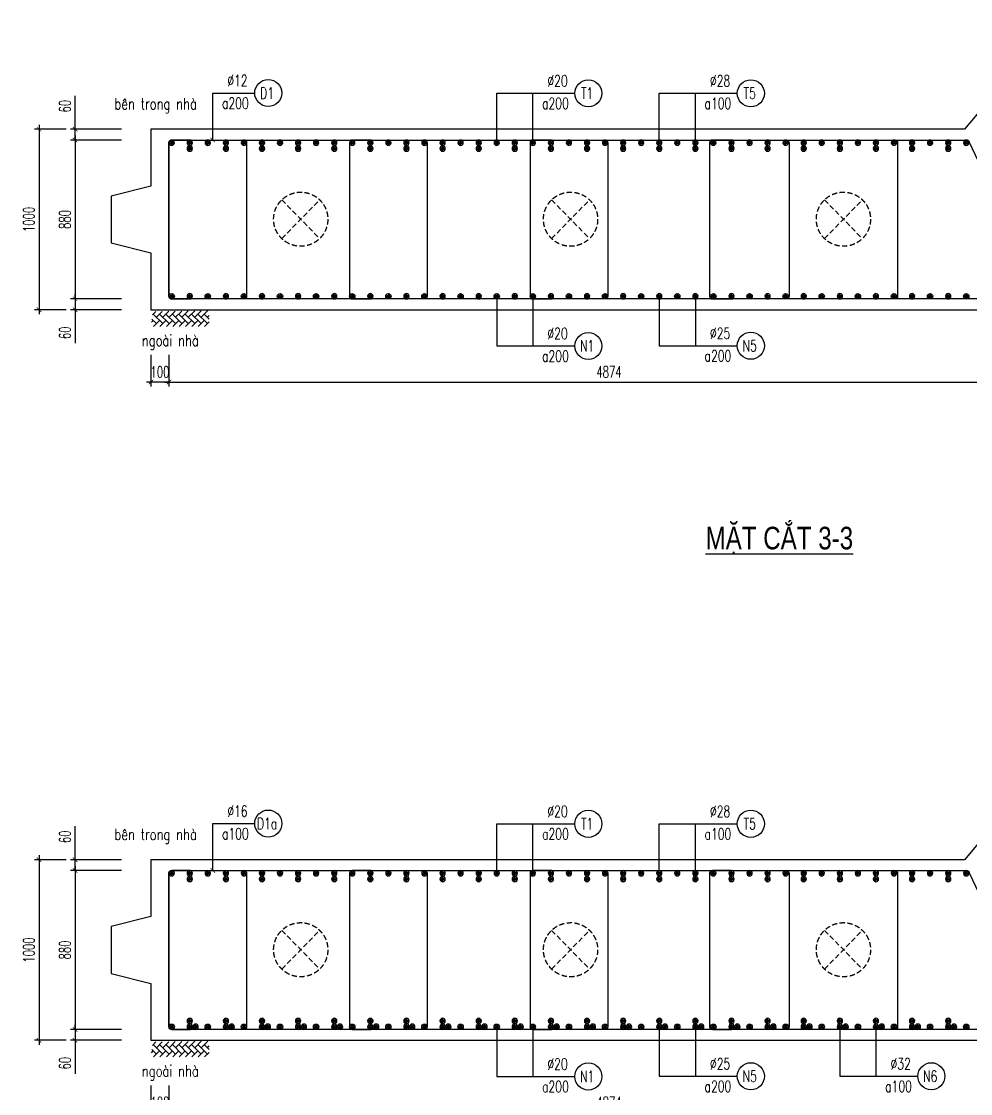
# Model space of a CAD drawing. Header units: millimetres. Extents: x -143483 to 1166745, y -1448440 to -1202244.
# Drawn here: x 1056694 to 1077720, y -1267271 to -1243528 of the extents above; entities that cross this region are included whole.
import ezdxf
from ezdxf.enums import TextEntityAlignment as Align

# ---------------------------------------------------------------- set-up
doc = ezdxf.new("R2010")
doc.units = ezdxf.units.MM
doc.header["$LTSCALE"] = 30
doc.header["$PDMODE"] = 3
doc.linetypes.add('DASHED', pattern=[19.05, 12.7, -6.35])
doc.layers.get('0').update_dxf_attribs({"lineweight": 9})
doc.layers.get('Defpoints').update_dxf_attribs({"lineweight": 9})
for name, color, linetype in [('ccu11-Cotthep', 9, 'Continuous'), ('ccu11-Dim', 8, 'Continuous'), ('ccu11-Hatch', 8, 'Continuous'), ('ccu11-Text', 31, 'Continuous'), ('ccu11-Thay', 7, 'Continuous'), ('ccu11-Thep', 4, 'Continuous'), ('ccu11-Thep doc', 4, 'Continuous'), ('ccu11-Thepdai', 6, 'Continuous'), ('Xref_ST_MBDV Cot vach 30.7.2022$0$Xref_ST_MBDV Cot vach 30.7.2022|Xref_ST_MBDV Cot vach 30.7.2022|Xref_ST_MBDV Cot vach 30.7.2022|Xref_ST_MBDV Cot vach 30.7.2022|ccu12-Thay', 7, 'Continuous')]:
    doc.layers.add(name, color=color, linetype=linetype)
doc.layers.add('ccu11-Khuat', color=9, linetype='DASHED', lineweight=30)
doc.layers.add('Vicom_thep doc', color=1, linetype='Continuous', lineweight=35)
doc.styles.add('ccu11-dim', font='vnsimli.shx', dxfattribs={"width": 0.65, "bigfont": 'bigfont.shx'})
doc.styles.add('ccu11-VnAvH-B', font='VHAVANB.TTF')
doc.styles.add('ccu11-vnsimli', font='vnsimli.shx', dxfattribs={"width": 0.8, "bigfont": 'vns.shx'})
doc.styles.add('ccu11-vnsimple', font='vnsimple.shx', dxfattribs={"bigfont": 'bigfont.shx'})
doc.styles.add('ccu11_simli', font='vnsimli.shx', dxfattribs={"width": 0.8})
doc.dimstyles.new('ccu11-100', dxfattribs={"dimscale": 100, "dimtxt": 2.5, "dimasz": 1, "dimexe": 1, "dimexo": 2, "dimgap": 1, "dimtad": 1, "dimdec": 0, "dimdsep": 46, "dimtxsty": 'ccu11-dim', "dimblk": 'ARCHTICK', "dimcen": -1, "dimdle": 1, "dimclrd": 256, "dimclre": 256, "dimclrt": 3, "dimadec": 0, "dimazin": 2, "dimtfac": 0.1, "dimtdec": 0, "dimtmove": 0, "dimatfit": 1, "dimldrblk": 'ARCHTICK', "dimfxl": 0, "dimtvp": 0.833333, "dimtolj": 1, "dimtzin": 12, "dimarcsym": 0})
doc.dimstyles.new('ccu11-100x4', dxfattribs={"dimscale": 100, "dimtxt": 2.5, "dimasz": 1, "dimexe": 1, "dimexo": 2, "dimgap": 1, "dimtad": 1, "dimdec": 0, "dimlfac": 0.25, "dimdsep": 46, "dimtxsty": 'ccu11-dim', "dimblk": 'ARCHTICK', "dimcen": -1, "dimdle": 1, "dimclrd": 256, "dimclre": 256, "dimclrt": 3, "dimadec": 0, "dimazin": 2, "dimtfac": 0.1, "dimtdec": 0, "dimtmove": 0, "dimatfit": 1, "dimldrblk": 'ARCHTICK', "dimfxl": 0, "dimtvp": 0.833333, "dimtolj": 1, "dimtzin": 12, "dimarcsym": 0})

# ---------------------------------------------------------------- blocks, each defined once
blk = doc.blocks.new('_ARCHTICK')
at = {"color": 0, "linetype": 'ByBlock', "const_width": 0.15}
blk.add_lwpolyline([(-0.5, -0.5), (0.5, 0.5)], dxfattribs=at)
blk = doc.blocks.new('*D3239')
at = {"layer": 'ccu11-Dim', "linetype": 'ByBlock', "lineweight": -2, "ltscale": 30, "transparency": 16777216}
for p, q in [((1057883, -1245914), (1057883, -1245175)), ((1058911, -1245914), (1057783, -1245914)), ((1057883, -1246154), (1057883, -1245914)), ((1058911, -1246154), (1057783, -1246154)), ((1057883, -1246154), (1057883, -1246254))]:
    blk.add_line(p, q, dxfattribs=at)
at = {"layer": 'Defpoints', "color": 0, "linetype": 'ByBlock', "ltscale": 30, "transparency": 16777216}
for p in [(1059111, -1245914), (1057883, -1246154), (1059111, -1246154)]:
    blk.add_point(p, dxfattribs=at)
at = {"layer": 'ccu11-Dim', "linetype": 'ByBlock', "lineweight": -2, "ltscale": 30, "transparency": 16777216, "xscale": 100, "yscale": 100, "zscale": 100}
for p, rotation in [((1057883, -1245914), 270), ((1057883, -1246154), 90)]:
    blk.add_blockref('_ARCHTICK', p, dxfattribs=dict(at, rotation=rotation))
at = {"layer": 'ccu11-Dim', "color": 3, "linetype": 'ByBlock', "ltscale": 30, "transparency": 16777216, "insert": (1057658, -1245406), "char_height": 250, "attachment_point": 5, "rotation": 90, "style": 'ccu11-dim'}
blk.add_mtext('\\A1;60', dxfattribs=at)
blk = doc.blocks.new('*D3240')
at = {"layer": 'ccu11-Dim', "linetype": 'ByBlock', "lineweight": -2, "ltscale": 30, "transparency": 16777216}
for p, q in [((1058911, -1246154), (1057783, -1246154)), ((1057883, -1246054), (1057883, -1249774)), ((1058911, -1249674), (1057783, -1249674))]:
    blk.add_line(p, q, dxfattribs=at)
at = {"layer": 'Defpoints', "color": 0, "linetype": 'ByBlock', "ltscale": 30, "transparency": 16777216}
for p in [(1059111, -1246154), (1057883, -1249674), (1059111, -1249674)]:
    blk.add_point(p, dxfattribs=at)
at = {"layer": 'ccu11-Dim', "linetype": 'ByBlock', "lineweight": -2, "ltscale": 30, "transparency": 16777216, "xscale": 100, "yscale": 100, "zscale": 100}
for p, rotation in [((1057883, -1246154), 90), ((1057883, -1249674), 270)]:
    blk.add_blockref('_ARCHTICK', p, dxfattribs=dict(at, rotation=rotation))
at = {"layer": 'ccu11-Dim', "color": 3, "linetype": 'ByBlock', "ltscale": 30, "transparency": 16777216, "insert": (1057658, -1247914), "char_height": 250, "attachment_point": 5, "rotation": 90, "style": 'ccu11-dim'}
blk.add_mtext('\\A1;880', dxfattribs=at)
blk = doc.blocks.new('*D3241')
at = {"layer": 'ccu11-Dim', "linetype": 'ByBlock', "lineweight": -2, "ltscale": 30, "transparency": 16777216}
for p, q in [((1057883, -1249674), (1057883, -1249574)), ((1058911, -1249674), (1057783, -1249674)), ((1057883, -1249674), (1057883, -1249914)), ((1058911, -1249914), (1057783, -1249914)), ((1057883, -1249914), (1057883, -1250654))]:
    blk.add_line(p, q, dxfattribs=at)
at = {"layer": 'Defpoints', "color": 0, "linetype": 'ByBlock', "ltscale": 30, "transparency": 16777216}
for p in [(1057883, -1249674), (1059111, -1249674), (1059111, -1249914)]:
    blk.add_point(p, dxfattribs=at)
at = {"layer": 'ccu11-Dim', "linetype": 'ByBlock', "lineweight": -2, "ltscale": 30, "transparency": 16777216, "xscale": 100, "yscale": 100, "zscale": 100}
for p, rotation in [((1057883, -1249674), 270), ((1057883, -1249914), 90)]:
    blk.add_blockref('_ARCHTICK', p, dxfattribs=dict(at, rotation=rotation))
at = {"layer": 'ccu11-Dim', "color": 3, "linetype": 'ByBlock', "ltscale": 30, "transparency": 16777216, "insert": (1057658, -1250422), "char_height": 250, "attachment_point": 5, "rotation": 90, "style": 'ccu11-dim'}
blk.add_mtext('\\A1;60', dxfattribs=at)
blk = doc.blocks.new('*D3242')
at = {"layer": 'ccu11-Dim', "linetype": 'ByBlock', "lineweight": -2, "ltscale": 30, "transparency": 16777216}
for p, q in [((1057683, -1245914), (1056983, -1245914)), ((1057083, -1245814), (1057083, -1250014)), ((1057683, -1249914), (1056983, -1249914))]:
    blk.add_line(p, q, dxfattribs=at)
at = {"layer": 'Defpoints', "color": 0, "linetype": 'ByBlock', "ltscale": 30, "transparency": 16777216}
for p in [(1057883, -1245914), (1057083, -1249914), (1057883, -1249914)]:
    blk.add_point(p, dxfattribs=at)
at = {"layer": 'ccu11-Dim', "linetype": 'ByBlock', "lineweight": -2, "ltscale": 30, "transparency": 16777216, "xscale": 100, "yscale": 100, "zscale": 100}
for p, rotation in [((1057083, -1245914), 90), ((1057083, -1249914), 270)]:
    blk.add_blockref('_ARCHTICK', p, dxfattribs=dict(at, rotation=rotation))
at = {"layer": 'ccu11-Dim', "color": 3, "linetype": 'ByBlock', "ltscale": 30, "transparency": 16777216, "insert": (1056858, -1247914), "char_height": 250, "attachment_point": 5, "rotation": 90, "style": 'ccu11-dim'}
blk.add_mtext('\\A1;1000', dxfattribs=at)
blk = doc.blocks.new('MCT')
at = {"ltscale": 0.005}
for p, q in [((-0.49, 0), (0.49, 0)), ((0.35, -0.35), (-0.35, 0.35)), ((-0.35, -0.35), (0.35, 0.35)), ((0, -0.49), (0, 0.49))]:
    blk.add_line(p, q, dxfattribs=at)
blk.add_circle((0, 0), 0.492, dxfattribs=at)
blk = doc.blocks.new('*U1257')
at = {"layer": 'ccu11-Thep doc', "xscale": -121.9200000001001, "yscale": 121.9200000001001, "zscale": 121.92, "rotation": 270}
blk.add_blockref('MCT', (0, 0), dxfattribs=at)
blk = doc.blocks.new('*U1258')
at = {"layer": 'ccu11-Thep doc', "color": 0, "linetype": 'ByBlock', "lineweight": -2, "transparency": 16777216}
for p in [(0, 0), (800, 0), (1600, 0), (2400, 0), (3200, 0), (4000, 0), (4800, 0), (5600, 0), (6400, 0), (7200, 0), (8000, 0), (8800, 0), (9600, 0), (10400, 0), (11200, 0), (12000, 0), (12800, 0), (13600, 0), (14400, 0), (15200, 0), (16000, 0), (16800, 0), (17600, 0)]:
    blk.add_blockref('*U1257', p, dxfattribs=at)
blk = doc.blocks.new('*U1261')
at = {"layer": 'ccu11-Thep doc', "xscale": -121.9200000001001, "yscale": 121.9200000001001, "zscale": 121.92, "rotation": 270}
blk.add_blockref('MCT', (0, 0), dxfattribs=at)
blk = doc.blocks.new('*U1262')
at = {"layer": 'ccu11-Thep doc', "color": 0, "linetype": 'ByBlock', "lineweight": -2, "transparency": 16777216}
for p in [(0, 0), (800, 0), (1600, 0), (2400, 0), (3200, 0), (4000, 0), (4800, 0), (5600, 0), (6400, 0), (7200, 0), (8000, 0), (8800, 0), (9600, 0), (10400, 0), (11200, 0), (12000, 0), (12800, 0), (13600, 0), (14400, 0), (15200, 0), (16000, 0), (16800, 0), (17600, 0), (18400, 0), (19200, 0)]:
    blk.add_blockref('*U1261', p, dxfattribs=at)
blk = doc.blocks.new('*D3247')
at = {"layer": 'ccu11-Dim', "linetype": 'ByBlock', "lineweight": -2, "ltscale": 30, "transparency": 16777216}
for p, q in [((1059962, -1250914), (1059962, -1251614)), ((1079458, -1250914), (1079458, -1251614)), ((1059862, -1251514), (1079558, -1251514))]:
    blk.add_line(p, q, dxfattribs=at)
at = {"layer": 'Defpoints', "color": 0, "linetype": 'ByBlock', "ltscale": 30, "transparency": 16777216}
for p in [(1059962, -1250714), (1079458, -1250714), (1079458, -1251514)]:
    blk.add_point(p, dxfattribs=at)
at = {"layer": 'ccu11-Dim', "linetype": 'ByBlock', "lineweight": -2, "ltscale": 30, "transparency": 16777216, "xscale": 100, "yscale": 100, "zscale": 100, "rotation": 180}
blk.add_blockref('_ARCHTICK', (1059962, -1251514), dxfattribs=at)
at = {"layer": 'ccu11-Dim', "linetype": 'ByBlock', "lineweight": -2, "ltscale": 30, "transparency": 16777216, "xscale": 100, "yscale": 100, "zscale": 100}
blk.add_blockref('_ARCHTICK', (1079458, -1251514), dxfattribs=at)
at = {"layer": 'ccu11-Dim', "color": 3, "linetype": 'ByBlock', "ltscale": 30, "transparency": 16777216, "insert": (1069710, -1251289), "char_height": 250, "attachment_point": 5, "style": 'ccu11-dim'}
blk.add_mtext('\\A1;4874', dxfattribs=at)
blk = doc.blocks.new('*D3248')
at = {"layer": 'ccu11-Dim', "linetype": 'ByBlock', "lineweight": -2, "ltscale": 30, "transparency": 16777216}
for p, q in [((1059562, -1250914), (1059562, -1251614)), ((1059962, -1250914), (1059962, -1251614)), ((1059562, -1251514), (1059462, -1251514)), ((1059962, -1251514), (1059562, -1251514)), ((1059962, -1251514), (1060062, -1251514))]:
    blk.add_line(p, q, dxfattribs=at)
at = {"layer": 'Defpoints', "color": 0, "linetype": 'ByBlock', "ltscale": 30, "transparency": 16777216}
for p in [(1059562, -1250714), (1059962, -1250714), (1059562, -1251514)]:
    blk.add_point(p, dxfattribs=at)
at = {"layer": 'ccu11-Dim', "linetype": 'ByBlock', "lineweight": -2, "ltscale": 30, "transparency": 16777216, "xscale": 100, "yscale": 100, "zscale": 100}
blk.add_blockref('_ARCHTICK', (1059562, -1251514), dxfattribs=at)
at = {"layer": 'ccu11-Dim', "linetype": 'ByBlock', "lineweight": -2, "ltscale": 30, "transparency": 16777216, "xscale": 100, "yscale": 100, "zscale": 100, "rotation": 180}
blk.add_blockref('_ARCHTICK', (1059962, -1251514), dxfattribs=at)
at = {"layer": 'ccu11-Dim', "color": 3, "linetype": 'ByBlock', "ltscale": 30, "transparency": 16777216, "insert": (1059762, -1251289), "char_height": 250, "attachment_point": 5, "style": 'ccu11-dim'}
blk.add_mtext('\\A1;100', dxfattribs=at)
blk = doc.blocks.new('SHD')
at = {"layer": 'ccu11-Cotthep'}
blk.add_circle((300, 0), 300, dxfattribs=at)
at = {"layer": 'ccu11-Cotthep', "color": 31, "style": 'ccu11_simli', "width": 0.8}
blk.add_attdef('DK', text='', height=250, dxfattribs=at).set_placement((-101, 65), align=Align.BOTTOM_RIGHT)
blk.add_attdef('KH', text='', height=250, dxfattribs=at).set_placement((300, 0), align=Align.MIDDLE)
blk.add_attdef('KC', text='', height=250, dxfattribs=at).set_placement((-101, -142), align=Align.TOP_RIGHT)
blk = doc.blocks.new('ccu11_block_thep')
at = {"layer": 'ccu11-Thep', "color": 3}
for p, q in [((-0.4, 0), (0.4, 0)), ((-0.28, 0.28), (0.28, -0.28)), ((0.28, 0.28), (-0.28, -0.28)), ((0, 0.4), (0, -0.4))]:
    blk.add_line(p, q, dxfattribs=at)
at = {"layer": 'ccu11-Thep', "color": 1, "const_width": 0.0667}
blk.add_lwpolyline([(-0.4, 0, 1), (0.4, 0, 1), (-0.4, 0, 1)], format="xyb", dxfattribs=at)
at = {"layer": 'ccu11-Thep', "color": 1}
blk.add_circle((0, 0), 0.4, dxfattribs=at)
blk = doc.blocks.new('*U1287')
at = {"layer": 'Vicom_thep doc', "xscale": -150, "yscale": 150, "zscale": 150, "rotation": 180}
blk.add_blockref('ccu11_block_thep', (0, 0), dxfattribs=at)
blk = doc.blocks.new('*U1288')
at = {"layer": 'ccu11-Thep doc', "color": 0, "linetype": 'ByBlock', "lineweight": -2, "transparency": 16777216}
for p in [(0, 0), (800, 0), (1600, 0), (2400, 0), (3200, 0), (4000, 0), (4800, 0), (5600, 0), (6400, 0), (7200, 0), (8000, 0), (8800, 0), (9600, 0), (10400, 0), (11200, 0), (12000, 0), (12800, 0), (13600, 0), (14400, 0), (15200, 0), (16000, 0), (16800, 0)]:
    blk.add_blockref('*U1287', p, dxfattribs=at)
blk = doc.blocks.new('*U1285')
at = {"layer": 'Vicom_thep doc', "xscale": -150, "yscale": 150, "zscale": 150, "rotation": 180}
blk.add_blockref('ccu11_block_thep', (0, 0), dxfattribs=at)
blk = doc.blocks.new('*U1286')
at = {"layer": 'ccu11-Thep doc', "color": 0, "linetype": 'ByBlock', "lineweight": -2, "transparency": 16777216}
for p in [(0, 0), (800, 0), (1600, 0), (2400, 0), (3200, 0), (4000, 0), (4800, 0), (5600, 0), (6400, 0), (7200, 0), (8000, 0), (8800, 0), (9600, 0), (10400, 0), (11200, 0), (12000, 0), (12800, 0), (13600, 0), (14400, 0), (15200, 0), (16000, 0), (16800, 0), (17600, 0), (18400, 0)]:
    blk.add_blockref('*U1285', p, dxfattribs=at)
blk = doc.blocks.new('*D3277')
at = {"layer": 'ccu11-Dim', "linetype": 'ByBlock', "lineweight": -2, "ltscale": 30, "transparency": 16777216}
for p, q in [((1057883, -1262092), (1057883, -1261352)), ((1058911, -1262092), (1057783, -1262092)), ((1057883, -1262332), (1057883, -1262092)), ((1058911, -1262332), (1057783, -1262332)), ((1057883, -1262332), (1057883, -1262432))]:
    blk.add_line(p, q, dxfattribs=at)
at = {"layer": 'Defpoints', "color": 0, "linetype": 'ByBlock', "ltscale": 30, "transparency": 16777216}
for p in [(1059111, -1262092), (1057883, -1262332), (1059111, -1262332)]:
    blk.add_point(p, dxfattribs=at)
at = {"layer": 'ccu11-Dim', "linetype": 'ByBlock', "lineweight": -2, "ltscale": 30, "transparency": 16777216, "xscale": 100, "yscale": 100, "zscale": 100}
for p, rotation in [((1057883, -1262092), 270), ((1057883, -1262332), 90)]:
    blk.add_blockref('_ARCHTICK', p, dxfattribs=dict(at, rotation=rotation))
at = {"layer": 'ccu11-Dim', "color": 3, "linetype": 'ByBlock', "ltscale": 30, "transparency": 16777216, "insert": (1057658, -1261584), "char_height": 250, "attachment_point": 5, "rotation": 90, "style": 'ccu11-dim'}
blk.add_mtext('\\A1;60', dxfattribs=at)
blk = doc.blocks.new('*D3278')
at = {"layer": 'ccu11-Dim', "linetype": 'ByBlock', "lineweight": -2, "ltscale": 30, "transparency": 16777216}
for p, q in [((1058911, -1262332), (1057783, -1262332)), ((1057883, -1262232), (1057883, -1265952)), ((1058911, -1265852), (1057783, -1265852))]:
    blk.add_line(p, q, dxfattribs=at)
at = {"layer": 'Defpoints', "color": 0, "linetype": 'ByBlock', "ltscale": 30, "transparency": 16777216}
for p in [(1059111, -1262332), (1057883, -1265852), (1059111, -1265852)]:
    blk.add_point(p, dxfattribs=at)
at = {"layer": 'ccu11-Dim', "linetype": 'ByBlock', "lineweight": -2, "ltscale": 30, "transparency": 16777216, "xscale": 100, "yscale": 100, "zscale": 100}
for p, rotation in [((1057883, -1262332), 90), ((1057883, -1265852), 270)]:
    blk.add_blockref('_ARCHTICK', p, dxfattribs=dict(at, rotation=rotation))
at = {"layer": 'ccu11-Dim', "color": 3, "linetype": 'ByBlock', "ltscale": 30, "transparency": 16777216, "insert": (1057658, -1264092), "char_height": 250, "attachment_point": 5, "rotation": 90, "style": 'ccu11-dim'}
blk.add_mtext('\\A1;880', dxfattribs=at)
blk = doc.blocks.new('*D3279')
at = {"layer": 'ccu11-Dim', "linetype": 'ByBlock', "lineweight": -2, "ltscale": 30, "transparency": 16777216}
for p, q in [((1058911, -1265852), (1057783, -1265852)), ((1057883, -1265852), (1057883, -1265752)), ((1057883, -1265852), (1057883, -1266092)), ((1058911, -1266092), (1057783, -1266092)), ((1057883, -1266092), (1057883, -1266832))]:
    blk.add_line(p, q, dxfattribs=at)
at = {"layer": 'Defpoints', "color": 0, "linetype": 'ByBlock', "ltscale": 30, "transparency": 16777216}
for p in [(1057883, -1265852), (1059111, -1265852), (1059111, -1266092)]:
    blk.add_point(p, dxfattribs=at)
at = {"layer": 'ccu11-Dim', "linetype": 'ByBlock', "lineweight": -2, "ltscale": 30, "transparency": 16777216, "xscale": 100, "yscale": 100, "zscale": 100}
for p, rotation in [((1057883, -1265852), 270), ((1057883, -1266092), 90)]:
    blk.add_blockref('_ARCHTICK', p, dxfattribs=dict(at, rotation=rotation))
at = {"layer": 'ccu11-Dim', "color": 3, "linetype": 'ByBlock', "ltscale": 30, "transparency": 16777216, "insert": (1057658, -1266600), "char_height": 250, "attachment_point": 5, "rotation": 90, "style": 'ccu11-dim'}
blk.add_mtext('\\A1;60', dxfattribs=at)
blk = doc.blocks.new('*D3280')
at = {"layer": 'ccu11-Dim', "linetype": 'ByBlock', "lineweight": -2, "ltscale": 30, "transparency": 16777216}
for p, q in [((1057683, -1262092), (1056983, -1262092)), ((1057083, -1261992), (1057083, -1266192)), ((1057683, -1266092), (1056983, -1266092))]:
    blk.add_line(p, q, dxfattribs=at)
at = {"layer": 'Defpoints', "color": 0, "linetype": 'ByBlock', "ltscale": 30, "transparency": 16777216}
for p in [(1057883, -1262092), (1057083, -1266092), (1057883, -1266092)]:
    blk.add_point(p, dxfattribs=at)
at = {"layer": 'ccu11-Dim', "linetype": 'ByBlock', "lineweight": -2, "ltscale": 30, "transparency": 16777216, "xscale": 100, "yscale": 100, "zscale": 100}
for p, rotation in [((1057083, -1262092), 90), ((1057083, -1266092), 270)]:
    blk.add_blockref('_ARCHTICK', p, dxfattribs=dict(at, rotation=rotation))
at = {"layer": 'ccu11-Dim', "color": 3, "linetype": 'ByBlock', "ltscale": 30, "transparency": 16777216, "insert": (1056858, -1264092), "char_height": 250, "attachment_point": 5, "rotation": 90, "style": 'ccu11-dim'}
blk.add_mtext('\\A1;1000', dxfattribs=at)
blk = doc.blocks.new('*U1279')
at = {"layer": 'ccu11-Thep doc', "xscale": -121.9200000001001, "yscale": 121.9200000001001, "zscale": 121.92, "rotation": 270}
blk.add_blockref('MCT', (0, 0), dxfattribs=at)
blk = doc.blocks.new('*U1280')
at = {"layer": 'ccu11-Thep doc', "color": 0, "linetype": 'ByBlock', "lineweight": -2, "transparency": 16777216}
for p in [(0, 0), (800, 0), (1600, 0), (2400, 0), (3200, 0), (4000, 0), (4800, 0), (5600, 0), (6400, 0), (7200, 0), (8000, 0), (8800, 0), (9600, 0), (10400, 0), (11200, 0), (12000, 0), (12800, 0), (13600, 0), (14400, 0), (15200, 0), (16000, 0), (16800, 0), (17600, 0)]:
    blk.add_blockref('*U1279', p, dxfattribs=at)
blk = doc.blocks.new('*U1283')
at = {"layer": 'ccu11-Thep doc', "xscale": -121.9200000001001, "yscale": 121.9200000001001, "zscale": 121.92, "rotation": 270}
blk.add_blockref('MCT', (0, 0), dxfattribs=at)
blk = doc.blocks.new('*U1284')
at = {"layer": 'ccu11-Thep doc', "color": 0, "linetype": 'ByBlock', "lineweight": -2, "transparency": 16777216}
for p in [(0, 0), (800, 0), (1600, 0), (2400, 0), (3200, 0), (4000, 0), (4800, 0), (5600, 0), (6400, 0), (7200, 0), (8000, 0), (8800, 0), (9600, 0), (10400, 0), (11200, 0), (12000, 0), (12800, 0), (13600, 0), (14400, 0), (15200, 0), (16000, 0), (16800, 0), (17600, 0), (18400, 0), (19200, 0)]:
    blk.add_blockref('*U1283', p, dxfattribs=at)
blk = doc.blocks.new('*D3285')
at = {"layer": 'ccu11-Dim', "linetype": 'ByBlock', "lineweight": -2, "ltscale": 30, "transparency": 16777216}
for p, q in [((1059962, -1267092), (1059962, -1267792)), ((1079458, -1267092), (1079458, -1267792)), ((1059862, -1267692), (1079558, -1267692))]:
    blk.add_line(p, q, dxfattribs=at)
at = {"layer": 'Defpoints', "color": 0, "linetype": 'ByBlock', "ltscale": 30, "transparency": 16777216}
for p in [(1059962, -1266892), (1079458, -1266892), (1079458, -1267692)]:
    blk.add_point(p, dxfattribs=at)
at = {"layer": 'ccu11-Dim', "linetype": 'ByBlock', "lineweight": -2, "ltscale": 30, "transparency": 16777216, "xscale": 100, "yscale": 100, "zscale": 100, "rotation": 180}
blk.add_blockref('_ARCHTICK', (1059962, -1267692), dxfattribs=at)
at = {"layer": 'ccu11-Dim', "linetype": 'ByBlock', "lineweight": -2, "ltscale": 30, "transparency": 16777216, "xscale": 100, "yscale": 100, "zscale": 100}
blk.add_blockref('_ARCHTICK', (1079458, -1267692), dxfattribs=at)
at = {"layer": 'ccu11-Dim', "color": 3, "linetype": 'ByBlock', "ltscale": 30, "transparency": 16777216, "insert": (1069710, -1267467), "char_height": 250, "attachment_point": 5, "style": 'ccu11-dim'}
blk.add_mtext('\\A1;4874', dxfattribs=at)
blk = doc.blocks.new('*D3286')
at = {"layer": 'ccu11-Dim', "linetype": 'ByBlock', "lineweight": -2, "ltscale": 30, "transparency": 16777216}
for p, q in [((1059562, -1267092), (1059562, -1267792)), ((1059962, -1267092), (1059962, -1267792)), ((1059562, -1267692), (1059462, -1267692)), ((1059962, -1267692), (1059562, -1267692)), ((1059962, -1267692), (1060062, -1267692))]:
    blk.add_line(p, q, dxfattribs=at)
at = {"layer": 'Defpoints', "color": 0, "linetype": 'ByBlock', "ltscale": 30, "transparency": 16777216}
for p in [(1059562, -1266892), (1059962, -1266892), (1059562, -1267692)]:
    blk.add_point(p, dxfattribs=at)
at = {"layer": 'ccu11-Dim', "linetype": 'ByBlock', "lineweight": -2, "ltscale": 30, "transparency": 16777216, "xscale": 100, "yscale": 100, "zscale": 100}
blk.add_blockref('_ARCHTICK', (1059562, -1267692), dxfattribs=at)
at = {"layer": 'ccu11-Dim', "linetype": 'ByBlock', "lineweight": -2, "ltscale": 30, "transparency": 16777216, "xscale": 100, "yscale": 100, "zscale": 100, "rotation": 180}
blk.add_blockref('_ARCHTICK', (1059962, -1267692), dxfattribs=at)
at = {"layer": 'ccu11-Dim', "color": 3, "linetype": 'ByBlock', "ltscale": 30, "transparency": 16777216, "insert": (1059762, -1267467), "char_height": 250, "attachment_point": 5, "style": 'ccu11-dim'}
blk.add_mtext('\\A1;100', dxfattribs=at)
blk = doc.blocks.new('*U1275')
at = {"layer": 'Vicom_thep doc', "xscale": -150, "yscale": 150, "zscale": 150, "rotation": 180}
blk.add_blockref('ccu11_block_thep', (0, 0), dxfattribs=at)
blk = doc.blocks.new('*U1276')
at = {"layer": 'ccu11-Thep doc', "color": 0, "linetype": 'ByBlock', "lineweight": -2, "transparency": 16777216}
for p in [(0, 0), (800, 0), (1600, 0), (2400, 0), (3200, 0), (4000, 0), (4800, 0), (5600, 0), (6400, 0), (7200, 0), (8000, 0), (8800, 0), (9600, 0), (10400, 0), (11200, 0), (12000, 0), (12800, 0), (13600, 0), (14400, 0), (15200, 0), (16000, 0), (16800, 0)]:
    blk.add_blockref('*U1275', p, dxfattribs=at)
blk = doc.blocks.new('*U1273')
at = {"layer": 'Vicom_thep doc', "xscale": -150, "yscale": 150, "zscale": 150, "rotation": 180}
blk.add_blockref('ccu11_block_thep', (0, 0), dxfattribs=at)
blk = doc.blocks.new('*U1274')
at = {"layer": 'ccu11-Thep doc', "color": 0, "linetype": 'ByBlock', "lineweight": -2, "transparency": 16777216}
for p in [(0, 0), (800, 0), (1600, 0), (2400, 0), (3200, 0), (4000, 0), (4800, 0), (5600, 0), (6400, 0), (7200, 0), (8000, 0), (8800, 0), (9600, 0), (10400, 0), (11200, 0), (12000, 0), (12800, 0), (13600, 0), (14400, 0), (15200, 0), (16000, 0), (16800, 0), (17600, 0), (18400, 0)]:
    blk.add_blockref('*U1273', p, dxfattribs=at)
blk = doc.blocks.new('*U1291')
at = {"layer": 'Vicom_thep doc', "xscale": -150, "yscale": 150, "zscale": 150, "rotation": 180}
blk.add_blockref('ccu11_block_thep', (0, 0), dxfattribs=at)
blk = doc.blocks.new('*U1292')
at = {"layer": 'ccu11-Thep doc', "color": 0, "linetype": 'ByBlock', "lineweight": -2, "transparency": 16777216}
for p in [(0, 0), (800, 0), (1600, 0), (2400, 0), (3200, 0), (4000, 0), (4800, 0), (5600, 0), (6400, 0), (7200, 0), (8000, 0), (8800, 0), (9600, 0), (10400, 0), (11200, 0), (12000, 0), (12800, 0), (13600, 0), (14400, 0), (15200, 0), (16000, 0), (16800, 0)]:
    blk.add_blockref('*U1291', p, dxfattribs=at)
blk = doc.blocks.new('*U1295')
at = {"layer": 'Vicom_thep doc', "xscale": -150, "yscale": 150, "zscale": 150, "rotation": 180}
blk.add_blockref('ccu11_block_thep', (0, 0), dxfattribs=at)
blk = doc.blocks.new('*U1296')
at = {"layer": 'ccu11-Thep doc', "color": 0, "linetype": 'ByBlock', "lineweight": -2, "transparency": 16777216}
for p in [(0, 0), (800, 0), (1600, 0), (2400, 0), (3200, 0), (4000, 0), (4800, 0), (5600, 0), (6400, 0), (7200, 0), (8000, 0), (8800, 0), (9600, 0), (10400, 0), (11200, 0), (12000, 0), (12800, 0), (13600, 0), (14400, 0), (15200, 0), (16000, 0), (16800, 0)]:
    blk.add_blockref('*U1295', p, dxfattribs=at)
blk = doc.blocks.new('*U2213')
at = {"layer": 'Vicom_thep doc', "xscale": -150, "yscale": 150, "zscale": 150, "rotation": 180}
blk.add_blockref('ccu11_block_thep', (0, 0), dxfattribs=at)
blk = doc.blocks.new('*U2214')
at = {"layer": 'ccu11-Thep doc', "color": 0, "linetype": 'ByBlock', "lineweight": -2, "transparency": 16777216}
for p in [(0, 0), (800, 0), (1600, 0), (2400, 0), (3200, 0), (4000, 0), (4800, 0), (5600, 0), (6400, 0), (7200, 0), (8000, 0), (8800, 0), (9600, 0), (10400, 0), (11200, 0), (12000, 0), (12800, 0), (13600, 0), (14400, 0), (15200, 0), (16000, 0), (16800, 0), (17600, 0), (18400, 0)]:
    blk.add_blockref('*U2213', p, dxfattribs=at)
blk = doc.blocks.new('*U2215')
at = {"layer": 'Vicom_thep doc', "xscale": -150, "yscale": 150, "zscale": 150, "rotation": 180}
blk.add_blockref('ccu11_block_thep', (0, 0), dxfattribs=at)
blk = doc.blocks.new('*U2216')
at = {"layer": 'ccu11-Thep doc', "color": 0, "linetype": 'ByBlock', "lineweight": -2, "transparency": 16777216}
for p in [(0, 0), (800, 0), (1600, 0), (2400, 0), (3200, 0), (4000, 0), (4800, 0), (5600, 0), (6400, 0), (7200, 0), (8000, 0), (8800, 0), (9600, 0), (10400, 0), (11200, 0), (12000, 0), (12800, 0), (13600, 0), (14400, 0), (15200, 0), (16000, 0), (16800, 0), (17600, 0), (18400, 0)]:
    blk.add_blockref('*U2215', p, dxfattribs=at)

msp = doc.modelspace()

# ---------------------------------------------------------------- hatches: boundary and pattern name
at = {"layer": 'ccu11-Hatch', "ltscale": 10}
h = msp.add_hatch(dxfattribs=at)
h.set_pattern_fill('AR-HBONE', color=256, scale=25, angle=270, style=0)
h.set_pattern_definition([(45, (-2193432.22, 526173.13), (141.4213562, 4e-14), [300, -100]), (315, (-2193361.51, 526243.84), (141.4213562, 4e-14), [300, -100])])
h.paths.add_polyline_path([(1060854.77, -1249930.34), (1060854.77, -1250283.06), (1059562.41, -1250283.06), (1059605.27, -1249951.76)])
h = msp.add_hatch(dxfattribs=at)
h.set_pattern_fill('AR-HBONE', color=256, scale=25, angle=270, style=0)
h.set_pattern_definition([(45, (-2193432.22, 509995.3), (141.4213562, 4e-14), [300, -100]), (315, (-2193361.51, 510066.01), (141.4213562, 4e-14), [300, -100])])
h.paths.add_polyline_path([(1060854.77, -1266108.17), (1060854.77, -1266460.9), (1059562.41, -1266460.9), (1059605.27, -1266129.59)])

# ---------------------------------------------------------------- linework, layer by layer
at = {"layer": 'ccu11-Khuat', "ltscale": 0.3}
for p, q in [((1062461.51, -1247478.42), (1063299.74, -1248337.12)), ((1062461.51, -1248337.12), (1063299.74, -1247478.42)), ((1068439.41, -1247478.42), (1069277.64, -1248337.12)), ((1068439.41, -1248337.12), (1069277.64, -1247478.42)), ((1074484.24, -1247478.42), (1075322.47, -1248337.12)), ((1074484.24, -1248337.12), (1075322.47, -1247478.42)), ((1062461.51, -1263656.26), (1063299.74, -1264514.96)), ((1062461.51, -1264514.96), (1063299.74, -1263656.26)), ((1068439.41, -1263656.26), (1069277.64, -1264514.96)), ((1068439.41, -1264514.96), (1069277.64, -1263656.26)), ((1074484.24, -1263656.26), (1075322.47, -1264514.96)), ((1074484.24, -1264514.96), (1075322.47, -1263656.26))]:
    msp.add_line(p, q, dxfattribs=at)
for centre in [(1062880.62, -1247907.77), (1068858.53, -1247907.77), (1074903.35, -1247907.77), (1062880.62, -1264085.61), (1068858.53, -1264085.61), (1074903.35, -1264085.61)]:
    msp.add_circle(centre, 600, dxfattribs=at)
at = {"layer": 'ccu11-Thay'}
for p, q in [((1059562.41, -1245914.13), (1059562.41, -1247174.13)), ((1059562.41, -1247174.13), (1058682.65, -1247394.13)), ((1058682.65, -1247394.13), (1058682.65, -1248434.13)), ((1058682.65, -1248434.13), (1059562.41, -1248654.13)), ((1059562.41, -1248654.13), (1059562.41, -1249914.13)), ((1059562.41, -1262091.97), (1059562.41, -1263351.97)), ((1059562.41, -1263351.97), (1058682.65, -1263571.97)), ((1058682.65, -1263571.97), (1058682.65, -1264611.97)), ((1058682.65, -1264611.97), (1059562.41, -1264831.97)), ((1059562.41, -1264831.97), (1059562.41, -1266091.97))]:
    msp.add_line(p, q, dxfattribs=at)
at = {"layer": 'ccu11-Thepdai'}
for points in [[(1060442.41, -1246154.13), (1060022.41, -1246154.13, 0.41421356), (1059962.41, -1246214.13), (1059962.41, -1249614.13, 0.41421356), (1060022.41, -1249674.13), (1060442.41, -1249674.13)], [(1079260.41, -1249674.13), (1060022.41, -1249674.13, -0.41421356), (1059962.41, -1249614.13), (1059962.41, -1246204.13, -0.41421356), (1060012.41, -1246154.13), (1077640.41, -1246154.13, -0.41421356), (1077690.41, -1246204.13), (1079310.41, -1249624.13, -0.41421356), (1079260.41, -1249674.13)], [(1061202.41, -1246154.13), (1061622.41, -1246154.13, -0.41421356), (1061682.41, -1246214.13), (1061682.41, -1249614.13, -0.41421356), (1061622.41, -1249674.13), (1061202.41, -1249674.13)], [(1064442.41, -1246154.13), (1064022.41, -1246154.13, 0.41421356), (1063962.41, -1246214.13), (1063962.41, -1249614.13, 0.41421356), (1064022.41, -1249674.13), (1064442.41, -1249674.13)], [(1065202.41, -1246154.13), (1065622.41, -1246154.13, -0.41421356), (1065682.41, -1246214.13), (1065682.41, -1249614.13, -0.41421356), (1065622.41, -1249674.13), (1065202.41, -1249674.13)], [(1068442.41, -1246154.13), (1068022.41, -1246154.13, 0.41421356), (1067962.41, -1246214.13), (1067962.41, -1249614.13, 0.41421356), (1068022.41, -1249674.13), (1068442.41, -1249674.13)], [(1069202.41, -1246154.13), (1069622.41, -1246154.13, -0.41421356), (1069682.41, -1246214.13), (1069682.41, -1249614.13, -0.41421356), (1069622.41, -1249674.13), (1069202.41, -1249674.13)], [(1072419.16, -1246154.13), (1071999.16, -1246154.13, 0.41421356), (1071939.16, -1246214.13), (1071939.16, -1249614.13, 0.41421356), (1071999.16, -1249674.13), (1072419.16, -1249674.13)], [(1073218.67, -1246154.13), (1073638.67, -1246154.13, -0.41421356), (1073698.67, -1246214.13), (1073698.67, -1249614.13, -0.41421356), (1073638.67, -1249674.13), (1073218.67, -1249674.13)], [(1075622.39, -1246154.13), (1076042.39, -1246154.13, -0.41421356), (1076102.39, -1246214.13), (1076102.39, -1249614.13, -0.41421356), (1076042.39, -1249674.13), (1075622.39, -1249674.13)], [(1060442.41, -1262331.97), (1060022.41, -1262331.97, 0.41421356), (1059962.41, -1262391.97), (1059962.41, -1265791.97, 0.41421356), (1060022.41, -1265851.97), (1060442.41, -1265851.97)], [(1079260.41, -1265851.97), (1060022.41, -1265851.97, -0.41421356), (1059962.41, -1265791.97), (1059962.41, -1262381.97, -0.41421356), (1060012.41, -1262331.97), (1077640.41, -1262331.97, -0.41421356), (1077690.41, -1262381.97), (1079310.41, -1265801.97, -0.41421356), (1079260.41, -1265851.97)], [(1061202.41, -1262331.97), (1061622.41, -1262331.97, -0.41421356), (1061682.41, -1262391.97), (1061682.41, -1265791.97, -0.41421356), (1061622.41, -1265851.97), (1061202.41, -1265851.97)], [(1064442.41, -1262331.97), (1064022.41, -1262331.97, 0.41421356), (1063962.41, -1262391.97), (1063962.41, -1265791.97, 0.41421356), (1064022.41, -1265851.97), (1064442.41, -1265851.97)], [(1065202.41, -1262331.97), (1065622.41, -1262331.97, -0.41421356), (1065682.41, -1262391.97), (1065682.41, -1265791.97, -0.41421356), (1065622.41, -1265851.97), (1065202.41, -1265851.97)], [(1068442.41, -1262331.97), (1068022.41, -1262331.97, 0.41421356), (1067962.41, -1262391.97), (1067962.41, -1265791.97, 0.41421356), (1068022.41, -1265851.97), (1068442.41, -1265851.97)], [(1069202.41, -1262331.97), (1069622.41, -1262331.97, -0.41421356), (1069682.41, -1262391.97), (1069682.41, -1265791.97, -0.41421356), (1069622.41, -1265851.97), (1069202.41, -1265851.97)], [(1072419.16, -1262331.97), (1071999.16, -1262331.97, 0.41421356), (1071939.16, -1262391.97), (1071939.16, -1265791.97, 0.41421356), (1071999.16, -1265851.97), (1072419.16, -1265851.97)], [(1073218.67, -1262331.97), (1073638.67, -1262331.97, -0.41421356), (1073698.67, -1262391.97), (1073698.67, -1265791.97, -0.41421356), (1073638.67, -1265851.97), (1073218.67, -1265851.97)], [(1075622.39, -1262331.97), (1076042.39, -1262331.97, -0.41421356), (1076102.39, -1262391.97), (1076102.39, -1265791.97, -0.41421356), (1076042.39, -1265851.97), (1075622.39, -1265851.97)]]:
    msp.add_lwpolyline(points, format="xyb", dxfattribs=at)
at = {"layer": 'Xref_ST_MBDV Cot vach 30.7.2022$0$Xref_ST_MBDV Cot vach 30.7.2022|Xref_ST_MBDV Cot vach 30.7.2022|Xref_ST_MBDV Cot vach 30.7.2022|Xref_ST_MBDV Cot vach 30.7.2022|ccu12-Thay', "ltscale": 10}
for p, q in [((1088850.78, -1232404.09), (1077585.44, -1245914.13)), ((1077585.44, -1245914.13), (1059562.41, -1245914.13)), ((1088850.78, -1248581.92), (1077585.44, -1262091.97)), ((1059562.41, -1249914.13), (1079458.2, -1249914.13)), ((1077585.44, -1262091.97), (1059562.41, -1262091.97)), ((1059562.41, -1266091.97), (1079458.2, -1266091.97))]:
    msp.add_line(p, q, dxfattribs=at)

# ---------------------------------------------------------------- block references
at = {"layer": 'ccu11-Cotthep'}
ref = msp.add_blockref('SHD', (1061861.09, -1245113.78), dxfattribs=at)
ref.add_attrib('KH', 'D1', dxfattribs={"color": 31, "height": 250, "style": 'ccu11-vnsimple', "width": 0.7}).set_placement((1062136.09, -1245113.78), align=Align.MIDDLE_CENTER)
ref.add_attrib('KC', 'a200', dxfattribs={"color": 31, "height": 250, "style": 'ccu11-vnsimple', "width": 0.7}).set_placement((1061432.51, -1245213.78), align=Align.TOP_CENTER)
ref.add_attrib('DK', '`12', dxfattribs={"color": 31, "height": 250, "style": 'ccu11-vnsimple', "width": 0.7}).set_placement((1061480.31, -1245038.78), align=Align.BOTTOM_CENTER)
ref = msp.add_blockref('SHD', (1068951.41, -1245118.78), dxfattribs=at)
ref.add_attrib('KH', 'T1', dxfattribs={"color": 31, "height": 250, "style": 'ccu11-vnsimple', "width": 0.7}).set_placement((1069226.41, -1245118.78), align=Align.MIDDLE_CENTER)
ref.add_attrib('KC', 'a200', dxfattribs={"color": 31, "height": 250, "style": 'ccu11-vnsimple', "width": 0.7}).set_placement((1068522.83, -1245218.78), align=Align.TOP_CENTER)
ref.add_attrib('DK', '`20', dxfattribs={"color": 31, "height": 250, "style": 'ccu11-vnsimple', "width": 0.7}).set_placement((1068570.63, -1245043.78), align=Align.BOTTOM_CENTER)
ref = msp.add_blockref('SHD', (1072551.41, -1245118.78), dxfattribs=at)
ref.add_attrib('KH', 'T5', dxfattribs={"color": 31, "height": 250, "style": 'ccu11-vnsimple', "width": 0.7}).set_placement((1072826.41, -1245118.78), align=Align.MIDDLE_CENTER)
ref.add_attrib('KC', 'a100', dxfattribs={"color": 31, "height": 250, "style": 'ccu11-vnsimple', "width": 0.7}).set_placement((1072122.83, -1245218.78), align=Align.TOP_CENTER)
ref.add_attrib('DK', '`28', dxfattribs={"color": 31, "height": 250, "style": 'ccu11-vnsimple', "width": 0.7}).set_placement((1072170.63, -1245043.78), align=Align.BOTTOM_CENTER)
ref = msp.add_blockref('SHD', (1068951.41, -1250714.49), dxfattribs=at)
ref.add_attrib('KH', 'N1', dxfattribs={"color": 31, "height": 250, "style": 'ccu11-vnsimple', "width": 0.7}).set_placement((1069226.41, -1250714.49), align=Align.MIDDLE_CENTER)
ref.add_attrib('KC', 'a200', dxfattribs={"color": 31, "height": 250, "style": 'ccu11-vnsimple', "width": 0.7}).set_placement((1068522.83, -1250814.49), align=Align.TOP_CENTER)
ref.add_attrib('DK', '`20', dxfattribs={"color": 31, "height": 250, "style": 'ccu11-vnsimple', "width": 0.7}).set_placement((1068570.63, -1250639.49), align=Align.BOTTOM_CENTER)
ref = msp.add_blockref('SHD', (1072551.41, -1250709.49), dxfattribs=at)
ref.add_attrib('KH', 'N5', dxfattribs={"color": 31, "height": 250, "style": 'ccu11-vnsimple', "width": 0.7}).set_placement((1072826.41, -1250709.49), align=Align.MIDDLE_CENTER)
ref.add_attrib('KC', 'a200', dxfattribs={"color": 31, "height": 250, "style": 'ccu11-vnsimple', "width": 0.7}).set_placement((1072122.83, -1250809.49), align=Align.TOP_CENTER)
ref.add_attrib('DK', '`25', dxfattribs={"color": 31, "height": 250, "style": 'ccu11-vnsimple', "width": 0.7}).set_placement((1072170.63, -1250634.49), align=Align.BOTTOM_CENTER)
ref = msp.add_blockref('SHD', (1061861.09, -1261291.61), dxfattribs=at)
ref.add_attrib('KH', 'D1a', dxfattribs={"color": 31, "height": 250, "style": 'ccu11-vnsimple', "width": 0.7}).set_placement((1062136.09, -1261291.61), align=Align.MIDDLE_CENTER)
ref.add_attrib('KC', 'a100', dxfattribs={"color": 31, "height": 250, "style": 'ccu11-vnsimple', "width": 0.7}).set_placement((1061432.51, -1261391.61), align=Align.TOP_CENTER)
ref.add_attrib('DK', '`16', dxfattribs={"color": 31, "height": 250, "style": 'ccu11-vnsimple', "width": 0.7}).set_placement((1061480.31, -1261216.61), align=Align.BOTTOM_CENTER)
ref = msp.add_blockref('SHD', (1068951.41, -1261296.61), dxfattribs=at)
ref.add_attrib('KH', 'T1', dxfattribs={"color": 31, "height": 250, "style": 'ccu11-vnsimple', "width": 0.7}).set_placement((1069226.41, -1261296.61), align=Align.MIDDLE_CENTER)
ref.add_attrib('KC', 'a200', dxfattribs={"color": 31, "height": 250, "style": 'ccu11-vnsimple', "width": 0.7}).set_placement((1068522.83, -1261396.61), align=Align.TOP_CENTER)
ref.add_attrib('DK', '`20', dxfattribs={"color": 31, "height": 250, "style": 'ccu11-vnsimple', "width": 0.7}).set_placement((1068570.63, -1261221.61), align=Align.BOTTOM_CENTER)
ref = msp.add_blockref('SHD', (1072551.41, -1261296.61), dxfattribs=at)
ref.add_attrib('KH', 'T5', dxfattribs={"color": 31, "height": 250, "style": 'ccu11-vnsimple', "width": 0.7}).set_placement((1072826.41, -1261296.61), align=Align.MIDDLE_CENTER)
ref.add_attrib('KC', 'a100', dxfattribs={"color": 31, "height": 250, "style": 'ccu11-vnsimple', "width": 0.7}).set_placement((1072122.83, -1261396.61), align=Align.TOP_CENTER)
ref.add_attrib('DK', '`28', dxfattribs={"color": 31, "height": 250, "style": 'ccu11-vnsimple', "width": 0.7}).set_placement((1072170.63, -1261221.61), align=Align.BOTTOM_CENTER)
ref = msp.add_blockref('SHD', (1068951.41, -1266892.33), dxfattribs=at)
ref.add_attrib('KH', 'N1', dxfattribs={"color": 31, "height": 250, "style": 'ccu11-vnsimple', "width": 0.7}).set_placement((1069226.41, -1266892.33), align=Align.MIDDLE_CENTER)
ref.add_attrib('KC', 'a200', dxfattribs={"color": 31, "height": 250, "style": 'ccu11-vnsimple', "width": 0.7}).set_placement((1068522.83, -1266992.33), align=Align.TOP_CENTER)
ref.add_attrib('DK', '`20', dxfattribs={"color": 31, "height": 250, "style": 'ccu11-vnsimple', "width": 0.7}).set_placement((1068570.63, -1266817.33), align=Align.BOTTOM_CENTER)
ref = msp.add_blockref('SHD', (1072551.41, -1266887.33), dxfattribs=at)
ref.add_attrib('KH', 'N5', dxfattribs={"color": 31, "height": 250, "style": 'ccu11-vnsimple', "width": 0.7}).set_placement((1072826.41, -1266887.33), align=Align.MIDDLE_CENTER)
ref.add_attrib('KC', 'a200', dxfattribs={"color": 31, "height": 250, "style": 'ccu11-vnsimple', "width": 0.7}).set_placement((1072122.83, -1266987.33), align=Align.TOP_CENTER)
ref.add_attrib('DK', '`25', dxfattribs={"color": 31, "height": 250, "style": 'ccu11-vnsimple', "width": 0.7}).set_placement((1072170.63, -1266812.33), align=Align.BOTTOM_CENTER)
ref = msp.add_blockref('SHD', (1076551.41, -1266887.33), dxfattribs=at)
ref.add_attrib('KH', 'N6', dxfattribs={"color": 31, "height": 250, "style": 'ccu11-vnsimple', "width": 0.7}).set_placement((1076826.41, -1266887.33), align=Align.MIDDLE_CENTER)
ref.add_attrib('KC', 'a100', dxfattribs={"color": 31, "height": 250, "style": 'ccu11-vnsimple', "width": 0.7}).set_placement((1076122.83, -1266987.33), align=Align.TOP_CENTER)
ref.add_attrib('DK', '`32', dxfattribs={"color": 31, "height": 250, "style": 'ccu11-vnsimple', "width": 0.7}).set_placement((1076170.63, -1266812.33), align=Align.BOTTOM_CENTER)
at = {"layer": 'ccu11-Thep doc'}
for name, p in [('*U1258', (1060022.41, -1246214.13)), ('*U1288', (1060423.58, -1246214.13)), ('*U1292', (1060423.58, -1246342.71)), ('*U1286', (1060423.58, -1249614.13)), ('*U1280', (1060022.41, -1262391.97)), ('*U1276', (1060423.58, -1262391.97)), ('*U1296', (1060423.58, -1262520.54)), ('*U2214', (1060423.58, -1265663.45)), ('*U1274', (1060423.58, -1265791.97)), ('*U2216', (1060552.16, -1265791.97))]:
    msp.add_blockref(name, p, dxfattribs=at)
at = {"layer": 'ccu11-Thep doc', "xscale": -1, "rotation": 180}
for name, p in [('*U1262', (1060022.41, -1249614.13)), ('*U1284', (1060022.41, -1265791.97))]:
    msp.add_blockref(name, p, dxfattribs=at)

# ---------------------------------------------------------------- texts
at = {"layer": 'ccu11-Text', "linetype": 'Continuous', "style": 'ccu11-vnsimli', "width": 0.75}
for s, p in [('bªn trong nhµ', (1059667.77, -1245477.36)), ('ngoµi nhµ', (1059991.58, -1250717.45)), ('bªn trong nhµ', (1059667.77, -1261655.19)), ('ngoµi nhµ', (1059991.58, -1266895.29))]:
    msp.add_text(s, height=250, dxfattribs=at).set_placement(p, align=Align.CENTER)
at = {"layer": 'ccu11-Text', "color": 3, "style": 'ccu11-VnAvH-B', "width": 0.8}
msp.add_text('%%UmÆt c¾t 3-3', height=500, dxfattribs=at).set_placement((1073483.49, -1255219.06), align=Align.CENTER)

# ---------------------------------------------------------------- dimensions: what is measured, and where the dimension line sits
at = {"layer": 'ccu11-Dim', "linetype": 'ByBlock', "ltscale": 30}
for base, p1, p2, angle, picture, middle in [((1057882.65, -1246154.13), (1059111.04, -1245914.13), (1059111.04, -1246154.13), 90, '*D3239', (1057882.65, -1245406.15)), ((1057882.65, -1249674.13), (1059111.04, -1249914.13), (1059111.04, -1249674.13), 270, '*D3241', (1057882.65, -1250422.12)), ((1057882.65, -1262331.97), (1059111.04, -1262091.97), (1059111.04, -1262331.97), 90, '*D3277', (1057882.65, -1261583.98)), ((1057882.65, -1265851.97), (1059111.04, -1266091.97), (1059111.04, -1265851.97), 270, '*D3279', (1057882.65, -1266599.95))]:
    dim = msp.add_linear_dim(base=base, p1=p1, p2=p2, angle=angle, dimstyle='ccu11-100x4', dxfattribs=at)
    dim.commit()
    dim.dimension.update_dxf_attribs({"geometry": picture, "text_midpoint": middle, "dimtype": 160})
for base, p1, p2, picture, middle in [((1057082.65, -1249914.13), (1057882.65, -1245914.13), (1057882.65, -1249914.13), '*D3242', (1056857.65, -1247914.13)), ((1057082.65, -1266091.97), (1057882.65, -1262091.97), (1057882.65, -1266091.97), '*D3280', (1056857.65, -1264091.97))]:
    dim = msp.add_linear_dim(base=base, p1=p1, p2=p2, angle=90, dimstyle='ccu11-100x4', dxfattribs=at)
    dim.commit()
    dim.dimension.update_dxf_attribs({"geometry": picture, "text_midpoint": middle})
for base, p1, p2, picture, middle in [((1057882.65, -1249674.13), (1059111.04, -1246154.13), (1059111.04, -1249674.13), '*D3240', (1057657.65, -1247914.13)), ((1057882.65, -1265851.97), (1059111.04, -1262331.97), (1059111.04, -1265851.97), '*D3278', (1057657.65, -1264091.97))]:
    dim = msp.add_linear_dim(base=base, p1=p1, p2=p2, angle=90, dimstyle='ccu11-100x4', override={"dimtmove": 1}, dxfattribs=at)
    dim.commit()
    dim.dimension.update_dxf_attribs({"geometry": picture, "text_midpoint": middle})
for base, p1, p2, picture, middle in [((1059562.41, -1251514.49), (1059962.41, -1250714.49), (1059562.41, -1250714.49), '*D3248', (1059762.41, -1251289.49)), ((1059562.41, -1267692.33), (1059962.41, -1266892.33), (1059562.41, -1266892.33), '*D3286', (1059762.41, -1267467.33))]:
    dim = msp.add_linear_dim(base=base, p1=p1, p2=p2, dimstyle='ccu11-100x4', override={"dimtix": 1}, dxfattribs=at)
    dim.commit()
    dim.dimension.update_dxf_attribs({"geometry": picture, "text_midpoint": middle})
for base, p1, p2, picture, middle in [((1079458.2, -1251514.49), (1059962.41, -1250714.49), (1079458.2, -1250714.49), '*D3247', (1069710.3, -1251289.49)), ((1079458.2, -1267692.33), (1059962.41, -1266892.33), (1079458.2, -1266892.33), '*D3285', (1069710.3, -1267467.33))]:
    dim = msp.add_linear_dim(base=base, p1=p1, p2=p2, dimstyle='ccu11-100x4', dxfattribs=at)
    dim.commit()
    dim.dimension.update_dxf_attribs({"geometry": picture, "text_midpoint": middle})

# ---------------------------------------------------------------- leaders
at = {"layer": 'ccu11-Cotthep', "linetype": 'ByBlock', "ltscale": 30}
for points in [[(1060932.09, -1246154.13), (1060932.09, -1245113.78), (1061861.09, -1245113.78)], [(1060932.09, -1262331.97), (1060932.09, -1261291.61), (1061861.09, -1261291.61)]]:
    msp.add_leader(points, dimstyle='ccu11-100x4', dxfattribs=at)
at = {"layer": 'ccu11-Cotthep'}
for points in [[(1067222.41, -1246219.13), (1067222.41, -1245118.78), (1068951.41, -1245118.78)], [(1068022.41, -1246219.13), (1068022.41, -1245118.78), (1068951.41, -1245118.78)], [(1070822.41, -1246219.13), (1070822.41, -1245118.78), (1072551.41, -1245118.78)], [(1071622.41, -1246219.13), (1071622.41, -1245118.78), (1072551.41, -1245118.78)], [(1067222.41, -1249614.13), (1067222.41, -1250714.49), (1068951.41, -1250714.49)], [(1068022.41, -1249614.13), (1068022.41, -1250714.49), (1068951.41, -1250714.49)], [(1070822.41, -1249609.13), (1070822.41, -1250709.49), (1072551.41, -1250709.49)], [(1071622.41, -1249609.13), (1071622.41, -1250709.49), (1072551.41, -1250709.49)], [(1067222.41, -1262396.97), (1067222.41, -1261296.61), (1068951.41, -1261296.61)], [(1068022.41, -1262396.97), (1068022.41, -1261296.61), (1068951.41, -1261296.61)], [(1070822.41, -1262396.97), (1070822.41, -1261296.61), (1072551.41, -1261296.61)], [(1071622.41, -1262396.97), (1071622.41, -1261296.61), (1072551.41, -1261296.61)], [(1067222.41, -1265791.97), (1067222.41, -1266892.33), (1068951.41, -1266892.33)], [(1068022.41, -1265791.97), (1068022.41, -1266892.33), (1068951.41, -1266892.33)], [(1070822.41, -1265786.97), (1070822.41, -1266887.33), (1072551.41, -1266887.33)], [(1071622.41, -1265786.97), (1071622.41, -1266887.33), (1072551.41, -1266887.33)], [(1074822.41, -1265786.97), (1074822.41, -1266887.33), (1076551.41, -1266887.33)], [(1075622.41, -1265786.97), (1075622.41, -1266887.33), (1076551.41, -1266887.33)]]:
    msp.add_leader(points, dimstyle='ccu11-100', override={"dimasz": 1.5, "dimgap": 1, "dimtad": 0, "dimldrblk": 'None', "dimfxl": 3, "dimfxlon": 1, "dimtfill": 1, "dimarcsym": 1}, dxfattribs=at)

doc.saveas('drawing.dxf')
